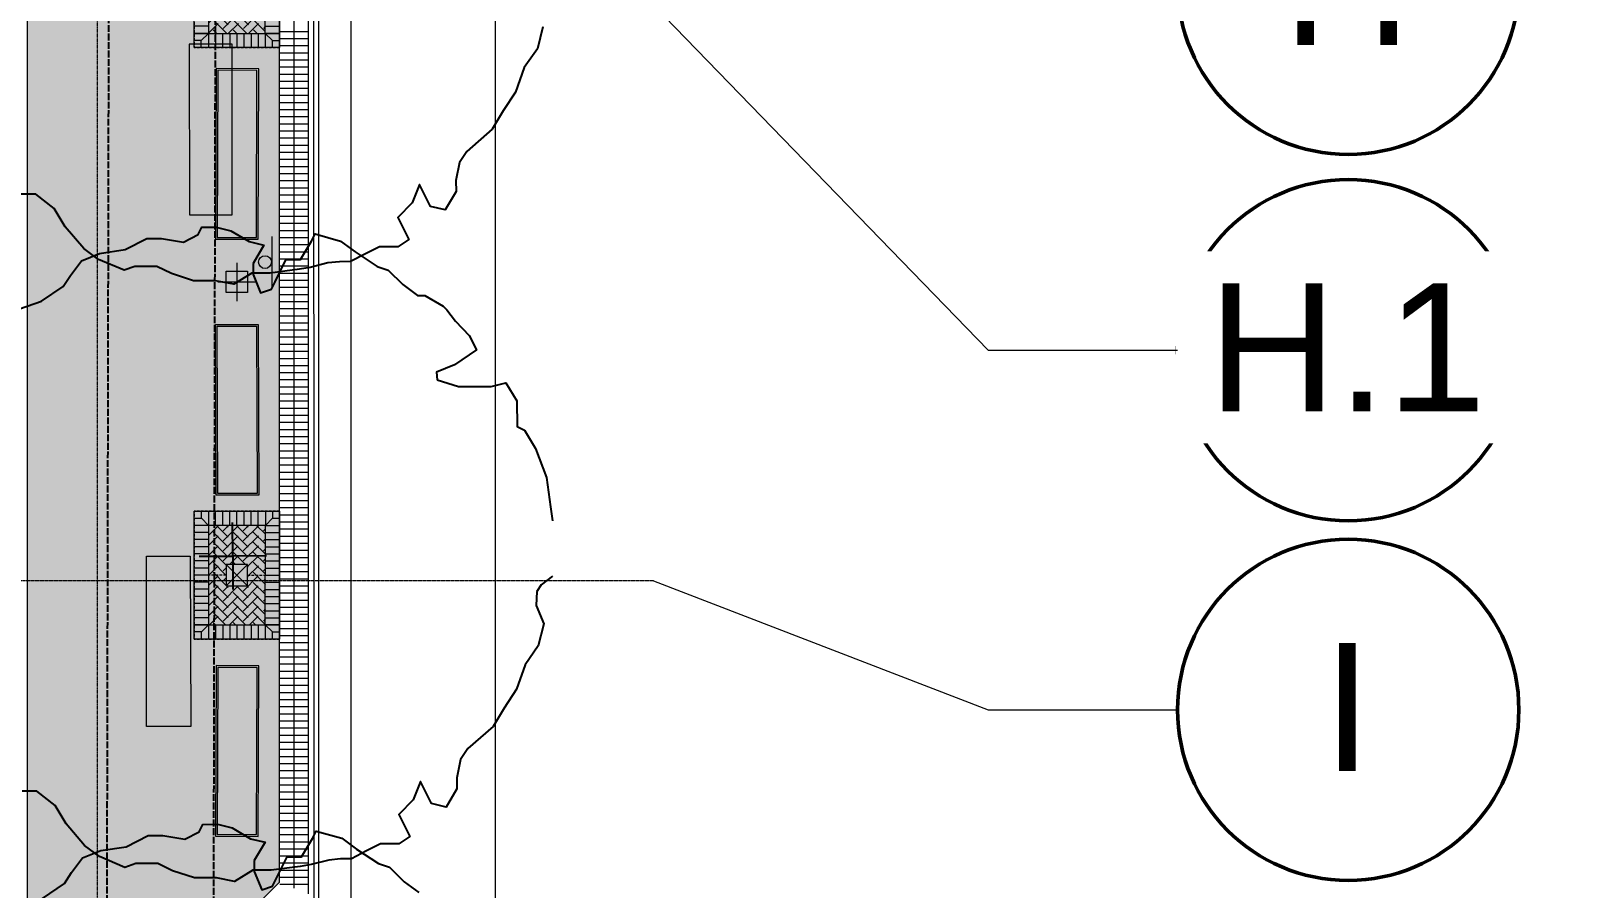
# Model space of a CAD drawing. Header units: inches. Extents: x 3268 to 7018, y 976 to 6708.
# Drawn here: x 6143 to 7013, y 2690 to 3173 of the extents above; entities that cross this region are included whole.
import ezdxf

# ---------------------------------------------------------------- set-up
doc = ezdxf.new("R2010")
doc.units = ezdxf.units.IN
doc.header["$MEASUREMENT"] = 0
for name, pattern in [('Double Dash 3_8_', [1, 0.375, -0.125, 0.125, -0.125, 0.125, -0.125]), ('Grid Line 1_2_', [0.875, 0.5, -0.125, 0.125, -0.125]), ('IMPORT-DASHED4', [2.25, 1.5, -0.75]), ('IMPORT-EASEMENT2', [4.8, 3.84, -0.96])]:
    doc.linetypes.add(name, pattern=pattern)
for name, color, linetype, lineweight in [('0-landscaping', 1, 'Continuous', 25), ('C-ANNO-5FT-PED-ZONE', 130, 'Continuous', 25), ('C-CURB-BACK', 40, 'Continuous', 13), ('C-CURB-FACE', 80, 'Continuous', 13), ('C-CURB-GUTR', 22, 'Continuous', 15), ('C-PROP-LINE', 91, 'Double Dash 3_8_', 9), ('C-SITE-SIGN', 2, 'Continuous', 15), ('L-DROPOFF STUDIES-2', 120, 'Continuous', 15), ('L-MASK', 245, 'Continuous', 35), ('L-PVMT-BRCK-HATC', 252, 'Continuous', 15), ('L-PVMT-BRICK', 20, 'Continuous', 13), ('L-PVMT-HATCH BOUND NPLOT', 45, 'Continuous', 15), ('L-SITE-LIGHT', 2, 'Continuous', 15), ('L-SITE-PLNT-FRNS', 140, 'Continuous', 15), ('L-SITE-TREE-GRAT', 250, 'Continuous', 13), ('S-GRID', 1, 'Continuous', 9), ('S-GRID-IDEN', 1, 'Continuous', 50), ('site_dwg', 8, 'Continuous', 9)]:
    doc.layers.add(name, color=color, linetype=linetype, lineweight=lineweight)
doc.layers.add('NPLT', color=200, linetype='Continuous', lineweight=13, plot=False)
doc.styles.add('Arial_2', font='arial.ttf', dxfattribs={"height": 72})

# ---------------------------------------------------------------- blocks, each defined once
blk = doc.blocks.new('site_dwg_dec1-V203-Overall Retail Plan Opt 2')
at = {"layer": '0-landscaping', "color": 213, "flags": 128}
blk.add_lwpolyline([(9.81, 119.14), (19.61, 117.83), (24.38, 119.11), (31.09, 120.52), (38.05, 118.06), (46.16, 112.76), (55.05, 110.43), (59.17, 106.81), (64.44, 100.35), (70.37, 98.8), (73.21, 99.95), (77.32, 96.34), (80.54, 91.69), (82.97, 84.08), (86.18, 79.43), (78.57, 76.99), (75.85, 73.9), (73.39, 66.94), (77.38, 65.26), (80.22, 66.41), (88.74, 69.88), (92.86, 66.27), (100.47, 68.7), (103.31, 69.86), (108.71, 61.47), (110.11, 54.76), (112.67, 45.22), (114.85, 41.47), (115.35, 33.73), (116.75, 27.03)], dxfattribs=at)
blk = doc.blocks.new('site_dwg_dec1-V204-Overall Retail Plan Opt 2')
at = {"layer": '0-landscaping', "color": 213, "flags": 128}
for points in [[(84.61, -85.29), (79.36, -84.89), (76.47, -85.67), (72.78, -89.48), (70.31, -96.44), (63.31, -101.27), (54.89, -103.3), (46.34, -107.98), (38.18, -110.19), (30.56, -112.62), (17.93, -112.48), (13.15, -113.76), (7.6, -118), (4.89, -121.09), (-2.73, -123.53), (-5.94, -118.89), (-3.6, -109.99), (-10.18, -113.33), (-17.92, -113.84), (-20.26, -122.73), (-25.16, -122.08), (-30.31, -117.56), (-36.02, -116), (-42.16, -114.44), (-45.25, -111.73), (-48.85, -109.16), (-54.95, -106.02), (-58.39, -103.84), (-67.53, -97.64), (-72.67, -93.12), (-80.54, -91.69), (-84.78, -86.14), (-90.96, -80.71), (-95.32, -73.23), (-97.63, -67.55), (-103.81, -62.12), (-107.8, -60.44), (-112.29, -51.02), (-113.7, -44.31), (-113.42, -33.61), (-111.98, -25.74), (-113.51, -17.1), (-117.62, -13.48)], [(1.82, 122.5), (9.81, 119.14), (19.61, 117.83), (24.38, 119.11), (31.09, 120.52), (38.05, 118.06), (46.16, 112.76), (55.05, 110.43), (59.17, 106.81), (64.44, 100.35), (70.37, 98.8), (73.21, 99.95), (77.32, 96.34), (80.54, 91.69), (82.97, 84.08), (86.18, 79.43), (78.57, 76.99), (75.85, 73.9), (73.39, 66.94), (77.38, 65.26), (80.22, 66.41), (88.74, 69.88), (92.86, 66.27), (100.47, 68.7), (103.31, 69.86), (108.71, 61.47), (110.11, 54.76), (112.67, 45.22), (114.85, 41.47), (115.35, 33.73), (116.75, 27.03), (118.81, 25.22), (121.24, 17.61), (121.37, 15.67), (121.01, 10.44), (121.21, 3.03), (119.65, -2.9), (109.85, -1.59), (102.9, 0.87), (101.26, -1.48)], [(-9.47, 8.32), (0, 0), (8.32, 9.47)], [(9.47, -8.32), (0, 0), (-8.32, -9.47)], [(101.26, -1.48), (105.45, -8.68), (110.6, -13.2), (114.72, -16.81), (119.74, -19.4), (118.31, -27.27), (111.97, -34.48), (113.13, -37.32), (111.69, -45.18), (107.54, -56.13), (101.33, -65.28), (98.37, -69.8)]]:
    blk.add_lwpolyline(points, dxfattribs=at)
blk = doc.blocks.new('site_dwg_dec1-V205-Overall Retail Plan Opt 2')
at = {"layer": '0-landscaping', "color": 213, "flags": 128}
blk.add_lwpolyline([(70.31, -96.44), (63.31, -101.27), (54.89, -103.3), (46.34, -107.98), (38.18, -110.19), (30.56, -112.62), (17.93, -112.48), (13.15, -113.76), (7.6, -118), (4.89, -121.09), (-2.73, -123.53), (-5.94, -118.89), (-3.6, -109.99), (-10.18, -113.33), (-17.92, -113.84), (-20.26, -122.73), (-25.16, -122.08), (-30.31, -117.56), (-36.02, -116), (-42.16, -114.44), (-45.25, -111.73), (-48.85, -109.16), (-54.95, -106.02), (-58.39, -103.84), (-67.53, -97.64), (-72.67, -93.12), (-80.54, -91.69), (-84.78, -86.14), (-90.96, -80.71), (-95.32, -73.23), (-97.63, -67.55), (-103.81, -62.12), (-107.8, -60.44), (-112.29, -51.02), (-113.7, -44.31), (-113.42, -33.61), (-111.98, -25.74), (-113.51, -17.1), (-117.62, -13.48)], dxfattribs=at)
blk = doc.blocks.new('site_dwg_lighting-12649360-Overall Retail Plan Opt 2')
at = {"layer": 'L-SITE-LIGHT', "color": 53}
for p, q in [((0, 5.4), (0, -5.4)), ((-5.4, 0), (5.4, 0))]:
    blk.add_line(p, q, dxfattribs=at)
at = {"layer": 'L-SITE-LIGHT', "color": 53, "flags": 128}
blk.add_lwpolyline([(-3, 3), (3, 3), (3, -3), (-3, -3)], close=True, dxfattribs=at)
blk = doc.blocks.new('site_dwg_b1-12649367-Overall Retail Plan Opt 2')
at = {"layer": 'L-PVMT-BRCK-HATC', "color": 53}
blk.add_line((0, -7.99), (0, 0), dxfattribs=at)
blk = doc.blocks.new('site_dwg_b2-12649368-Overall Retail Plan Opt 2')
at = {"layer": 'L-PVMT-BRCK-HATC', "color": 53}
blk.add_line((0, 0), (0, 7.99), dxfattribs=at)
blk = doc.blocks.new('site_dwg_PLANTER_8FT-12649371-Overall Retail Plan Opt 2')
at = {"layer": 'L-SITE-PLNT-FRNS', "color": 53, "flags": 128}
for points in [[(-48, 0), (48, 0), (48, 24), (-48, 24)], [(-47.04, 0.96), (47.04, 0.96), (47.04, 23.04), (-47.04, 23.04)]]:
    blk.add_lwpolyline(points, close=True, dxfattribs=at)
blk = doc.blocks.new('site_dwg_PLANTER_8FT-12649372-Overall Retail Plan Opt 2')
at = {"layer": 'L-SITE-PLNT-FRNS', "color": 53, "flags": 128}
for points in [[(-48, 0), (48, 0), (48, 24), (-48, 24)], [(-47.04, 0.96), (47.04, 0.96), (47.04, 23.04), (-47.04, 23.04)]]:
    blk.add_lwpolyline(points, close=True, dxfattribs=at)
blk = doc.blocks.new('site_dwg_tree_grate_pvr-V278-Overall Retail Plan Opt 2')
at = {"layer": 'L-MASK', "lineweight": 15}
blk.add_hatch(color=10, dxfattribs=at).paths.add_polyline_path([(36, 0), (36, 48), (-36, 48), (-36, 0)])
at = {"layer": 'L-PVMT-BRCK-HATC'}
h = blk.add_hatch(dxfattribs=at)
h.set_pattern_fill('FP_230', color=53, style=0, pattern_type=2)
h.set_pattern_definition([(135, (-28, 40), (-5.65403, 4e-16), [11.995, -3.998]), (225, (-30.827, 42.827), (-5.65403, -4e-16), [11.995, -3.998])])
h.paths.add_polyline_path([(28, 8), (28, 40), (-28, 40), (-28, 8)])
h.paths.add_polyline_path([(6, 18), (-6, 18), (-6, 30), (6, 30)])
at = {"layer": 'L-PVMT-BRCK-HATC', "color": 53}
for p, q in [((-24, 40), (-24, 48)), ((-20, 40), (-20, 48)), ((-16, 40), (-16, 48)), ((-12, 40), (-12, 48)), ((-8, 40), (-8, 48)), ((-4, 40), (-4, 48)), ((0, 40), (0, 48)), ((4, 40), (4, 48)), ((8, 40), (8, 48)), ((12, 40), (12, 48)), ((16, 40), (16, 48)), ((20, 40), (20, 48)), ((24, 40), (24, 48)), ((32, 44), (28, 40)), ((-28, 36), (-36, 36)), ((28, 36), (36, 36)), ((-28, 32), (-36, 32)), ((-28, 28), (-36, 28)), ((28, 32), (36, 32)), ((28, 28), (36, 28)), ((-28, 24), (-36, 24)), ((-28, 20), (-36, 20)), ((28, 24), (36, 24)), ((28, 20), (36, 20)), ((-28, 16), (-36, 16)), ((-28, 12), (-36, 12)), ((28, 16), (36, 16)), ((28, 12), (36, 12)), ((-24, 8), (-24, 0)), ((-20, 8), (-20, 0)), ((-16, 8), (-16, 0)), ((-12, 8), (-12, 0)), ((-8, 8), (-8, 0)), ((-4, 8), (-4, 0)), ((0, 8), (0, 0)), ((4, 8), (4, 0)), ((8, 8), (8, 0)), ((12, 8), (12, 0)), ((16, 8), (16, 0)), ((20, 8), (20, 0)), ((24, 8), (24, 0)), ((32, 4), (28, 8))]:
    blk.add_line(p, q, dxfattribs=at)
at = {"layer": 'L-PVMT-BRCK-HATC', "color": 53, "flags": 128}
for points in [[(-36, 44), (-32, 44), (-32, 48)], [(-32, 44), (-28, 40), (-36, 40)], [(36, 40), (28, 40), (28, 48)], [(32, 48), (32, 44), (36, 44)], [(36, 8), (28, 8), (28, 40), (-28, 40), (-28, 8), (28, 8), (28, 0)], [(-32, 4), (-28, 8), (-36, 8)], [(-36, 4), (-32, 4), (-32, 0)], [(36, 4), (32, 4), (32, 0)]]:
    blk.add_lwpolyline(points, dxfattribs=at)
for points in [[(-28, 48), (-28, 40)], [(-28, 0), (-28, 8)]]:
    blk.add_lwpolyline(points, close=True, dxfattribs=at)
at = {"layer": 'L-SITE-TREE-GRAT', "color": 253, "linetype": 'IMPORT-DASHED4'}
for p, q in [((0, 30), (0, 48)), ((0, 18), (0, 0))]:
    blk.add_line(p, q, dxfattribs=at)
at = {"layer": 'L-SITE-TREE-GRAT', "color": 253, "linetype": 'IMPORT-DASHED4', "flags": 128}
blk.add_lwpolyline([(36, 0), (36, 48), (-36, 48), (-36, 0)], close=True, dxfattribs=at)
at = {"layer": 'L-SITE-TREE-GRAT', "color": 253, "flags": 128}
for points in [[(-36, 48), (36, 48), (36, 0), (-36, 0)], [(-6, 18), (6, 18), (6, 30), (-6, 30)]]:
    blk.add_lwpolyline(points, close=True, dxfattribs=at)
at = {"layer": 'NPLT', "color": 253}
for p, q in [((6, 30), (-6, 18)), ((-6, 30), (6, 18))]:
    blk.add_line(p, q, dxfattribs=at)
blk = doc.blocks.new('site_dwg_SIGN-12649377-Overall Retail Plan Opt 2')
at = {"layer": 'C-SITE-SIGN', "color": 53}
blk.add_line((4.8, 18), (4.8, -18), dxfattribs=at)
blk.add_circle((0, 0), 4.5, dxfattribs=at)
blk = doc.blocks.new('site_dwg-12440225-Overall Retail Plan Opt 2')
at = {"layer": 'L-PVMT-BRCK-HATC'}
h = blk.add_hatch(dxfattribs=at)
h.set_pattern_fill('FP_246', color=53, style=0, pattern_type=2)
h.set_pattern_definition([(41.193, (24339643.438, 9814490.821), (0.3754036, 5.6415494), [11.995, -3.998]), (131.193, (24339646.447, 9814493.454), (0.3754036, 5.6415494), [11.995, -3.998])])
h.paths.add_polyline_path([(24340944.14, 9815161.57), (24340946.21, 9815192.75), (24341054.76, 9815287.75), (24341063.87, 9815424.2), (24341015.93, 9815427.39), (24341020.73, 9815499.24), (24341068.62, 9815496.04), (24341085.92, 9815756.34), (24341038.03, 9815759.53), (24341042.83, 9815831.38), (24341090.72, 9815828.2), (24341094.26, 9815881.41), (24340999.25, 9815989.95), (24341037.33, 9816562.21), (24341145.96, 9816657.28), (24341149.84, 9816715.34), (24341101.92, 9816718.54), (24341106.72, 9816790.38), (24341154.61, 9816787.18), (24341172.39, 9817054.59), (24341124.49, 9817057.78), (24341129.29, 9817129.63), (24341177.19, 9817126.43), (24341191.29, 9817337.95), (24341143.31, 9817341.16), (24341148.16, 9817412.99), (24341196.05, 9817409.79), (24341198.6, 9817448.45), (24341103.53, 9817557.08), (24341063.62, 9817559.73), (24340904.23, 9815164.24)])
at = {"layer": 'C-ANNO-5FT-PED-ZONE', "color": 213, "linetype": 'IMPORT-EASEMENT2', "flags": 128}
for points in [[(24341173.43, 9817974.57), (24341064.86, 9817879.54), (24341058.61, 9817785.54), (24341020.66, 9817759.05), (24341002.74, 9817494.24), (24341098.03, 9817385.65), (24341049.73, 9816657.86), (24340942.84, 9816588.12), (24340903.16, 9815991.7), (24340997.75, 9815877.32), (24340956.94, 9815281.88), (24340851.85, 9815190.06), (24340840.21, 9815028.45), (24340816.32, 9814987.86), (24340807.92, 9814861.59), (24340828.34, 9814837.59), (24340814.21, 9814639.14), (24340820.32, 9814572.24), (24340784.24, 9814041.25), (24340346.68, 9814070.99), (24339654.21, 9814556.55), (24339621.09, 9814593.99), (24339537.64, 9814651.84), (24339442.84, 9814690.83), (24339354.14, 9814753.02), (24339330.46, 9814798.3), (24339230.24, 9814867.97), (24339182.62, 9814867.15), (24339131.69, 9814915.48), (24338893.25, 9815077.69), (24338651.6, 9815247.64), (24338560.99, 9815303.18)], [(24341067.29, 9817559.49), (24341064.28, 9817515.07), (24341159.55, 9817406.52), (24341107.61, 9816623.98), (24341000.72, 9816554.24), (24340964.61, 9816011.54), (24341059.25, 9815897.1), (24341015.1, 9815253.02), (24340909.93, 9815161.12), (24340904.95, 9815092.03)]]:
    blk.add_lwpolyline(points, dxfattribs=at)
at = {"layer": 'C-CURB-BACK', "color": 253, "flags": 128}
blk.add_lwpolyline([(24341161.48, 9816649.5), (24341052.85, 9816554.42), (24341015.67, 9815995.62), (24341110.74, 9815886.99), (24341070.36, 9815280.04)], dxfattribs=at)
at = {"layer": 'C-CURB-FACE', "color": 253, "flags": 128}
blk.add_lwpolyline([(24341002.11, 9814164.79), (24341025.93, 9814522.72), (24340930.9, 9814631.3), (24340967.54, 9815182.08), (24341076.18, 9815277.16), (24341116.89, 9815889.07), (24341021.82, 9815997.7), (24341058.67, 9816551.54), (24341167.38, 9816646.69), (24341221.24, 9817456.11), (24341126.17, 9817564.73), (24341144.5, 9817840.28), (24341253, 9817935.24), (24341272.96, 9818235.23)], dxfattribs=at)
at = {"layer": 'C-CURB-GUTR', "color": 53, "flags": 128}
blk.add_lwpolyline([(24341290.92, 9818234.04), (24341270.46, 9817926.6), (24341161.97, 9817831.65), (24341144.59, 9817571.01), (24341239.66, 9817462.39), (24341184.85, 9816638.06), (24341076.13, 9816542.91), (24341040.27, 9816003.94), (24341135.35, 9815895.31), (24341093.64, 9815268.52), (24340985.01, 9815173.45), (24340949.35, 9814637.55), (24341044.38, 9814528.96), (24341020.07, 9814163.59)], dxfattribs=at)
at = {"layer": 'L-DROPOFF STUDIES-2', "color": 131}
blk.add_line((24341113.15, 9814335.23), (24341304.98, 9817218.13), dxfattribs=at)
at = {"layer": 'L-DROPOFF STUDIES-2', "color": 131, "flags": 128}
blk.add_lwpolyline([(24341101.93, 9814166.64), (24341109.55, 9814281.1), (24341014.96, 9814389.17), (24341198.69, 9817169.3), (24341308.1, 9817265.06), (24341320.65, 9817444.62), (24341237.59, 9817733.22)], dxfattribs=at)
at = {"layer": 'L-PVMT-BRCK-HATC', "color": 53, "flags": 128}
blk.add_lwpolyline([(24341063.62, 9817559.73), (24340904.23, 9815164.24), (24340944.14, 9815161.57), (24340946.21, 9815192.75), (24341054.76, 9815287.75), (24341063.87, 9815424.2), (24341015.93, 9815427.39), (24341020.73, 9815499.24), (24341068.62, 9815496.04), (24341085.92, 9815756.34), (24341038.03, 9815759.53), (24341042.83, 9815831.38)], dxfattribs=at)
at = {"layer": 'L-PVMT-BRICK', "color": 253, "flags": 128}
for points in [[(24340996.24, 9814407.85), (24341003.38, 9814515.09), (24340908.34, 9814623.67), (24340946.21, 9815192.75), (24341054.76, 9815287.75), (24341094.26, 9815881.41), (24340999.25, 9815989.95), (24341037.33, 9816562.21), (24341145.88, 9816657.22)], [(24341153.68, 9816653.36), (24341045.09, 9816558.32), (24341007.46, 9815992.79), (24341102.5, 9815884.2), (24341062.56, 9815283.89)]]:
    blk.add_lwpolyline(points, dxfattribs=at)
at = {"layer": 'L-PVMT-HATCH BOUND NPLOT', "color": 61, "flags": 128}
for points in [[(24341035.35, 9815761.59), (24341029.18, 9815665.78), (24341053.13, 9815664.19), (24341059.5, 9815759.98)], [(24340985.91, 9815380.03), (24340992.28, 9815475.82), (24341016.74, 9815474.19), (24341010.79, 9815378.37)]]:
    blk.add_lwpolyline(points, close=True, dxfattribs=at)
for name, p, xscale, yscale, zscale, rotation in [('site_dwg_dec1-V205-Overall Retail Plan Opt 2', (24341062.48, 9815807.87), 1.5, 1.5, 1.5, 37.81158375857705), ('site_dwg_dec1-V204-Overall Retail Plan Opt 2', (24341040.69, 9815472.58), 1.5, 1.5, 1.5, 37.81158375857705), ('site_dwg_SIGN-12649377-Overall Retail Plan Opt 2', (24341069.78, 9815636.41), 0.8000000000000004, 0.8000000000000004, 0.8000000000000004, 356.1348275636171), ('site_dwg_lighting-12649360-Overall Retail Plan Opt 2', (24341053.24, 9815626.37), 1.999999999999999, 1.999999999999999, 1.999999999999999, 356.1931696251935), ('site_dwg_dec1-V203-Overall Retail Plan Opt 2', (24341019, 9815137.28), 1.5, 1.5, 1.5, 37.81158375857705)]:
    blk.add_blockref(name, p, dxfattribs=dict(xscale=xscale, yscale=yscale, zscale=zscale, rotation=rotation))
for name, p, rotation in [('site_dwg_tree_grate_pvr-V278-Overall Retail Plan Opt 2', (24341088.32, 9815792.26), 86.17804898976385), ('site_dwg_b2-12649368-Overall Retail Plan Opt 2', (24341094.28, 9815760.74), 86.19316970607449), ('site_dwg_b2-12649368-Overall Retail Plan Opt 2', (24341094.55, 9815764.73), 86.19316970607449), ('site_dwg_b1-12649367-Overall Retail Plan Opt 2', (24341094.28, 9815760.74), 86.19316970607449), ('site_dwg_b1-12649367-Overall Retail Plan Opt 2', (24341094.55, 9815764.73), 86.19316970607449), ('site_dwg_b2-12649368-Overall Retail Plan Opt 2', (24341093.75, 9815752.75), 86.19316970607449), ('site_dwg_b2-12649368-Overall Retail Plan Opt 2', (24341094.02, 9815756.75), 86.19316970607449), ('site_dwg_b1-12649367-Overall Retail Plan Opt 2', (24341093.75, 9815752.75), 86.19316970607449), ('site_dwg_b1-12649367-Overall Retail Plan Opt 2', (24341094.02, 9815756.75), 86.19316970607449), ('site_dwg_PLANTER_8FT-12649372-Overall Retail Plan Opt 2', (24341070.12, 9815697.38), 86.0352141443399), ('site_dwg_b2-12649368-Overall Retail Plan Opt 2', (24341093.22, 9815744.77), 86.19316970607449), ('site_dwg_b2-12649368-Overall Retail Plan Opt 2', (24341093.49, 9815748.76), 86.19316970607449), ('site_dwg_b1-12649367-Overall Retail Plan Opt 2', (24341093.22, 9815744.77), 86.19316970607449), ('site_dwg_b1-12649367-Overall Retail Plan Opt 2', (24341093.49, 9815748.76), 86.19316970607449), ('site_dwg_b2-12649368-Overall Retail Plan Opt 2', (24341092.69, 9815736.79), 86.19316970607449), ('site_dwg_b2-12649368-Overall Retail Plan Opt 2', (24341092.96, 9815740.78), 86.19316970607449), ('site_dwg_b1-12649367-Overall Retail Plan Opt 2', (24341092.69, 9815736.79), 86.19316970607449), ('site_dwg_b1-12649367-Overall Retail Plan Opt 2', (24341092.96, 9815740.78), 86.19316970607449), ('site_dwg_b2-12649368-Overall Retail Plan Opt 2', (24341092.16, 9815728.81), 86.19316970607449), ('site_dwg_b2-12649368-Overall Retail Plan Opt 2', (24341092.43, 9815732.8), 86.19316970607449), ('site_dwg_b1-12649367-Overall Retail Plan Opt 2', (24341092.16, 9815728.81), 86.19316970607449), ('site_dwg_b1-12649367-Overall Retail Plan Opt 2', (24341092.43, 9815732.8), 86.19316970607449), ('site_dwg_b2-12649368-Overall Retail Plan Opt 2', (24341091.36, 9815716.83), 86.19316970607449), ('site_dwg_b2-12649368-Overall Retail Plan Opt 2', (24341091.63, 9815720.83), 86.19316970607449), ('site_dwg_b2-12649368-Overall Retail Plan Opt 2', (24341091.89, 9815724.82), 86.19316970607449), ('site_dwg_b1-12649367-Overall Retail Plan Opt 2', (24341091.36, 9815716.83), 86.19316970607449), ('site_dwg_b1-12649367-Overall Retail Plan Opt 2', (24341091.63, 9815720.83), 86.19316970607449), ('site_dwg_b1-12649367-Overall Retail Plan Opt 2', (24341091.89, 9815724.82), 86.19316970607449), ('site_dwg_b2-12649368-Overall Retail Plan Opt 2', (24341090.83, 9815708.85), 86.19316970607449), ('site_dwg_b2-12649368-Overall Retail Plan Opt 2', (24341091.1, 9815712.84), 86.19316970607449), ('site_dwg_b1-12649367-Overall Retail Plan Opt 2', (24341090.83, 9815708.85), 86.19316970607449), ('site_dwg_b1-12649367-Overall Retail Plan Opt 2', (24341091.1, 9815712.84), 86.19316970607449), ('site_dwg_b2-12649368-Overall Retail Plan Opt 2', (24341090.3, 9815700.87), 86.19316970607449), ('site_dwg_b2-12649368-Overall Retail Plan Opt 2', (24341090.57, 9815704.86), 86.19316970607449), ('site_dwg_b1-12649367-Overall Retail Plan Opt 2', (24341090.3, 9815700.87), 86.19316970607449), ('site_dwg_b1-12649367-Overall Retail Plan Opt 2', (24341090.57, 9815704.86), 86.19316970607449), ('site_dwg_b2-12649368-Overall Retail Plan Opt 2', (24341089.77, 9815692.89), 86.19316970607449), ('site_dwg_b2-12649368-Overall Retail Plan Opt 2', (24341090.04, 9815696.88), 86.19316970607449), ('site_dwg_b1-12649367-Overall Retail Plan Opt 2', (24341089.77, 9815692.89), 86.19316970607449), ('site_dwg_b1-12649367-Overall Retail Plan Opt 2', (24341090.04, 9815696.88), 86.19316970607449), ('site_dwg_b2-12649368-Overall Retail Plan Opt 2', (24341089.24, 9815684.9), 86.19316970607449), ('site_dwg_b2-12649368-Overall Retail Plan Opt 2', (24341089.5, 9815688.9), 86.19316970607449), ('site_dwg_b1-12649367-Overall Retail Plan Opt 2', (24341089.24, 9815684.9), 86.19316970607449), ('site_dwg_b1-12649367-Overall Retail Plan Opt 2', (24341089.5, 9815688.9), 86.19316970607449), ('site_dwg_b2-12649368-Overall Retail Plan Opt 2', (24341088.44, 9815672.93), 86.19316970607449), ('site_dwg_b2-12649368-Overall Retail Plan Opt 2', (24341088.71, 9815676.92), 86.19316970607449), ('site_dwg_b2-12649368-Overall Retail Plan Opt 2', (24341088.97, 9815680.91), 86.19316970607449), ('site_dwg_b1-12649367-Overall Retail Plan Opt 2', (24341088.71, 9815676.92), 86.19316970607449), ('site_dwg_b1-12649367-Overall Retail Plan Opt 2', (24341088.97, 9815680.91), 86.19316970607449), ('site_dwg_b2-12649368-Overall Retail Plan Opt 2', (24341087.91, 9815664.95), 86.19316970607449), ('site_dwg_b2-12649368-Overall Retail Plan Opt 2', (24341088.18, 9815668.94), 86.19316970607449), ('site_dwg_b1-12649367-Overall Retail Plan Opt 2', (24341087.91, 9815664.95), 86.19316970607449), ('site_dwg_b1-12649367-Overall Retail Plan Opt 2', (24341088.18, 9815668.94), 86.19316970607449), ('site_dwg_b1-12649367-Overall Retail Plan Opt 2', (24341088.44, 9815672.93), 86.19316970607449), ('site_dwg_b2-12649368-Overall Retail Plan Opt 2', (24341087.38, 9815656.97), 86.19316970607449), ('site_dwg_b2-12649368-Overall Retail Plan Opt 2', (24341087.64, 9815660.96), 86.19316970607449), ('site_dwg_b1-12649367-Overall Retail Plan Opt 2', (24341087.38, 9815656.97), 86.19316970607449), ('site_dwg_b1-12649367-Overall Retail Plan Opt 2', (24341087.64, 9815660.96), 86.19316970607449), ('site_dwg_b2-12649368-Overall Retail Plan Opt 2', (24341086.85, 9815648.98), 86.19316970607449), ('site_dwg_b2-12649368-Overall Retail Plan Opt 2', (24341087.11, 9815652.98), 86.19316970607449), ('site_dwg_b1-12649367-Overall Retail Plan Opt 2', (24341086.85, 9815648.98), 86.19316970607449), ('site_dwg_b1-12649367-Overall Retail Plan Opt 2', (24341087.11, 9815652.98), 86.19316970607449), ('site_dwg_b2-12649368-Overall Retail Plan Opt 2', (24341086.32, 9815641), 86.19316970607449), ('site_dwg_b2-12649368-Overall Retail Plan Opt 2', (24341086.58, 9815644.99), 86.19316970607449), ('site_dwg_b1-12649367-Overall Retail Plan Opt 2', (24341086.32, 9815641), 86.19316970607449), ('site_dwg_b1-12649367-Overall Retail Plan Opt 2', (24341086.58, 9815644.99), 86.19316970607449), ('site_dwg_b2-12649368-Overall Retail Plan Opt 2', (24341085.79, 9815633.02), 86.19316970607449), ('site_dwg_b2-12649368-Overall Retail Plan Opt 2', (24341086.05, 9815637.01), 86.19316970607449), ('site_dwg_b1-12649367-Overall Retail Plan Opt 2', (24341085.79, 9815633.02), 86.19316970607449), ('site_dwg_b1-12649367-Overall Retail Plan Opt 2', (24341086.05, 9815637.01), 86.19316970607449), ('site_dwg_b2-12649368-Overall Retail Plan Opt 2', (24341084.99, 9815621.05), 86.19316970607449), ('site_dwg_b2-12649368-Overall Retail Plan Opt 2', (24341085.25, 9815625.04), 86.19316970607449), ('site_dwg_b2-12649368-Overall Retail Plan Opt 2', (24341085.52, 9815629.03), 86.19316970607449), ('site_dwg_b1-12649367-Overall Retail Plan Opt 2', (24341084.99, 9815621.05), 86.19316970607449), ('site_dwg_b1-12649367-Overall Retail Plan Opt 2', (24341085.25, 9815625.04), 86.19316970607449), ('site_dwg_b1-12649367-Overall Retail Plan Opt 2', (24341085.52, 9815629.03), 86.19316970607449), ('site_dwg_b2-12649368-Overall Retail Plan Opt 2', (24341084.46, 9815613.06), 86.19316970607449), ('site_dwg_b2-12649368-Overall Retail Plan Opt 2', (24341084.72, 9815617.05), 86.19316970607449), ('site_dwg_b1-12649367-Overall Retail Plan Opt 2', (24341084.46, 9815613.06), 86.19316970607449), ('site_dwg_b1-12649367-Overall Retail Plan Opt 2', (24341084.72, 9815617.05), 86.19316970607449), ('site_dwg_b2-12649368-Overall Retail Plan Opt 2', (24341083.93, 9815605.08), 86.19316970607449), ('site_dwg_b2-12649368-Overall Retail Plan Opt 2', (24341084.19, 9815609.07), 86.19316970607449), ('site_dwg_b1-12649367-Overall Retail Plan Opt 2', (24341083.93, 9815605.08), 86.19316970607449), ('site_dwg_b1-12649367-Overall Retail Plan Opt 2', (24341084.19, 9815609.07), 86.19316970607449), ('site_dwg_b2-12649368-Overall Retail Plan Opt 2', (24341083.4, 9815597.1), 86.19316970607449), ('site_dwg_b2-12649368-Overall Retail Plan Opt 2', (24341083.66, 9815601.09), 86.19316970607449), ('site_dwg_b1-12649367-Overall Retail Plan Opt 2', (24341083.4, 9815597.1), 86.19316970607449), ('site_dwg_b1-12649367-Overall Retail Plan Opt 2', (24341083.66, 9815601.09), 86.19316970607449), ('site_dwg_b2-12649368-Overall Retail Plan Opt 2', (24341082.86, 9815589.12), 86.19316970607449), ('site_dwg_b2-12649368-Overall Retail Plan Opt 2', (24341083.13, 9815593.11), 86.19316970607449), ('site_dwg_b1-12649367-Overall Retail Plan Opt 2', (24341082.86, 9815589.12), 86.19316970607449), ('site_dwg_b1-12649367-Overall Retail Plan Opt 2', (24341083.13, 9815593.11), 86.19316970607449), ('site_dwg_b2-12649368-Overall Retail Plan Opt 2', (24341082.07, 9815577.14), 86.19316970607449), ('site_dwg_b2-12649368-Overall Retail Plan Opt 2', (24341082.33, 9815581.13), 86.19316970607449), ('site_dwg_b2-12649368-Overall Retail Plan Opt 2', (24341082.6, 9815585.13), 86.19316970607449), ('site_dwg_b1-12649367-Overall Retail Plan Opt 2', (24341082.33, 9815581.13), 86.19316970607449), ('site_dwg_b1-12649367-Overall Retail Plan Opt 2', (24341082.6, 9815585.13), 86.19316970607449), ('site_dwg_b2-12649368-Overall Retail Plan Opt 2', (24341081.54, 9815569.16), 86.19316970607449), ('site_dwg_b2-12649368-Overall Retail Plan Opt 2', (24341081.8, 9815573.15), 86.19316970607449), ('site_dwg_b1-12649367-Overall Retail Plan Opt 2', (24341081.54, 9815569.16), 86.19316970607449), ('site_dwg_b1-12649367-Overall Retail Plan Opt 2', (24341081.8, 9815573.15), 86.19316970607449), ('site_dwg_b1-12649367-Overall Retail Plan Opt 2', (24341082.07, 9815577.14), 86.19316970607449), ('site_dwg_b2-12649368-Overall Retail Plan Opt 2', (24341081.01, 9815561.18), 86.19316970607449), ('site_dwg_b2-12649368-Overall Retail Plan Opt 2', (24341081.27, 9815565.17), 86.19316970607449), ('site_dwg_b1-12649367-Overall Retail Plan Opt 2', (24341081.01, 9815561.18), 86.19316970607449), ('site_dwg_b1-12649367-Overall Retail Plan Opt 2', (24341081.27, 9815565.17), 86.19316970607449), ('site_dwg_b2-12649368-Overall Retail Plan Opt 2', (24341080.47, 9815553.2), 86.19316970607449), ('site_dwg_b2-12649368-Overall Retail Plan Opt 2', (24341080.74, 9815557.19), 86.19316970607449), ('site_dwg_b1-12649367-Overall Retail Plan Opt 2', (24341080.47, 9815553.2), 86.19316970607449), ('site_dwg_b1-12649367-Overall Retail Plan Opt 2', (24341080.74, 9815557.19), 86.19316970607449), ('site_dwg_b2-12649368-Overall Retail Plan Opt 2', (24341079.94, 9815545.21), 86.19316970607449), ('site_dwg_b2-12649368-Overall Retail Plan Opt 2', (24341080.21, 9815549.21), 86.19316970607449), ('site_dwg_b1-12649367-Overall Retail Plan Opt 2', (24341079.94, 9815545.21), 86.19316970607449), ('site_dwg_b1-12649367-Overall Retail Plan Opt 2', (24341080.21, 9815549.21), 86.19316970607449), ('site_dwg_b2-12649368-Overall Retail Plan Opt 2', (24341079.41, 9815537.23), 86.19316970607449), ('site_dwg_b2-12649368-Overall Retail Plan Opt 2', (24341079.68, 9815541.22), 86.19316970607449), ('site_dwg_b1-12649367-Overall Retail Plan Opt 2', (24341079.41, 9815537.23), 86.19316970607449), ('site_dwg_b1-12649367-Overall Retail Plan Opt 2', (24341079.68, 9815541.22), 86.19316970607449), ('site_dwg_b2-12649368-Overall Retail Plan Opt 2', (24341078.62, 9815525.26), 86.19316970607449), ('site_dwg_b2-12649368-Overall Retail Plan Opt 2', (24341078.88, 9815529.25), 86.19316970607449), ('site_dwg_b2-12649368-Overall Retail Plan Opt 2', (24341079.15, 9815533.24), 86.19316970607449), ('site_dwg_b1-12649367-Overall Retail Plan Opt 2', (24341078.62, 9815525.26), 86.19316970607449), ('site_dwg_b1-12649367-Overall Retail Plan Opt 2', (24341078.88, 9815529.25), 86.19316970607449), ('site_dwg_b1-12649367-Overall Retail Plan Opt 2', (24341079.15, 9815533.24), 86.19316970607449), ('site_dwg_b2-12649368-Overall Retail Plan Opt 2', (24341078.08, 9815517.28), 86.19316970607449), ('site_dwg_b2-12649368-Overall Retail Plan Opt 2', (24341078.35, 9815521.27), 86.19316970607449), ('site_dwg_b1-12649367-Overall Retail Plan Opt 2', (24341078.08, 9815517.28), 86.19316970607449), ('site_dwg_b1-12649367-Overall Retail Plan Opt 2', (24341078.35, 9815521.27), 86.19316970607449), ('site_dwg_b2-12649368-Overall Retail Plan Opt 2', (24341077.55, 9815509.29), 86.19316970607449), ('site_dwg_b2-12649368-Overall Retail Plan Opt 2', (24341077.82, 9815513.28), 86.19316970607449), ('site_dwg_b1-12649367-Overall Retail Plan Opt 2', (24341077.55, 9815509.29), 86.19316970607449), ('site_dwg_b1-12649367-Overall Retail Plan Opt 2', (24341077.82, 9815513.28), 86.19316970607449), ('site_dwg_tree_grate_pvr-V278-Overall Retail Plan Opt 2', (24341066.22, 9815460.12), 86.17804898976385), ('site_dwg_b2-12649368-Overall Retail Plan Opt 2', (24341077.02, 9815501.31), 86.19316970607449), ('site_dwg_b2-12649368-Overall Retail Plan Opt 2', (24341077.29, 9815505.3), 86.19316970607449), ('site_dwg_b1-12649367-Overall Retail Plan Opt 2', (24341077.02, 9815501.31), 86.19316970607449), ('site_dwg_b1-12649367-Overall Retail Plan Opt 2', (24341077.29, 9815505.3), 86.19316970607449), ('site_dwg_b2-12649368-Overall Retail Plan Opt 2', (24341076.49, 9815493.33), 86.19316970607449), ('site_dwg_b2-12649368-Overall Retail Plan Opt 2', (24341076.76, 9815497.32), 86.19316970607449), ('site_dwg_b1-12649367-Overall Retail Plan Opt 2', (24341076.49, 9815493.33), 86.19316970607449), ('site_dwg_b1-12649367-Overall Retail Plan Opt 2', (24341076.76, 9815497.32), 86.19316970607449), ('site_dwg_b2-12649368-Overall Retail Plan Opt 2', (24341075.69, 9815481.36), 86.19316970607449), ('site_dwg_b2-12649368-Overall Retail Plan Opt 2', (24341075.96, 9815485.35), 86.19316970607449), ('site_dwg_b2-12649368-Overall Retail Plan Opt 2', (24341076.23, 9815489.34), 86.19316970607449), ('site_dwg_b1-12649367-Overall Retail Plan Opt 2', (24341075.96, 9815485.35), 86.19316970607449), ('site_dwg_b1-12649367-Overall Retail Plan Opt 2', (24341076.23, 9815489.34), 86.19316970607449), ('site_dwg_b2-12649368-Overall Retail Plan Opt 2', (24341075.16, 9815473.37), 86.19316970607449), ('site_dwg_b2-12649368-Overall Retail Plan Opt 2', (24341075.43, 9815477.36), 86.19316970607449), ('site_dwg_b1-12649367-Overall Retail Plan Opt 2', (24341075.16, 9815473.37), 86.19316970607449), ('site_dwg_b1-12649367-Overall Retail Plan Opt 2', (24341075.43, 9815477.36), 86.19316970607449), ('site_dwg_b1-12649367-Overall Retail Plan Opt 2', (24341075.69, 9815481.36), 86.19316970607449), ('site_dwg_b2-12649368-Overall Retail Plan Opt 2', (24341074.63, 9815465.39), 86.19316970607449), ('site_dwg_b2-12649368-Overall Retail Plan Opt 2', (24341074.9, 9815469.38), 86.19316970607449), ('site_dwg_b1-12649367-Overall Retail Plan Opt 2', (24341074.63, 9815465.39), 86.19316970607449), ('site_dwg_b1-12649367-Overall Retail Plan Opt 2', (24341074.9, 9815469.38), 86.19316970607449), ('site_dwg_b2-12649368-Overall Retail Plan Opt 2', (24341074.1, 9815457.41), 86.19316970607449), ('site_dwg_b2-12649368-Overall Retail Plan Opt 2', (24341074.37, 9815461.4), 86.19316970607449), ('site_dwg_b1-12649367-Overall Retail Plan Opt 2', (24341074.1, 9815457.41), 86.19316970607449), ('site_dwg_b1-12649367-Overall Retail Plan Opt 2', (24341074.37, 9815461.4), 86.19316970607449), ('site_dwg_b2-12649368-Overall Retail Plan Opt 2', (24341073.57, 9815449.43), 86.19316970607449), ('site_dwg_b2-12649368-Overall Retail Plan Opt 2', (24341073.84, 9815453.42), 86.19316970607449), ('site_dwg_b1-12649367-Overall Retail Plan Opt 2', (24341073.57, 9815449.43), 86.19316970607449), ('site_dwg_b1-12649367-Overall Retail Plan Opt 2', (24341073.84, 9815453.42), 86.19316970607449), ('site_dwg_b2-12649368-Overall Retail Plan Opt 2', (24341073.04, 9815441.44), 86.19316970607449), ('site_dwg_b2-12649368-Overall Retail Plan Opt 2', (24341073.3, 9815445.43), 86.19316970607449), ('site_dwg_b1-12649367-Overall Retail Plan Opt 2', (24341073.04, 9815441.44), 86.19316970607449), ('site_dwg_b1-12649367-Overall Retail Plan Opt 2', (24341073.3, 9815445.43), 86.19316970607449), ('site_dwg_b2-12649368-Overall Retail Plan Opt 2', (24341072.24, 9815429.47), 86.19316970607449), ('site_dwg_b2-12649368-Overall Retail Plan Opt 2', (24341072.51, 9815433.46), 86.19316970607449), ('site_dwg_b2-12649368-Overall Retail Plan Opt 2', (24341072.77, 9815437.45), 86.19316970607449), ('site_dwg_b1-12649367-Overall Retail Plan Opt 2', (24341072.51, 9815433.46), 86.19316970607449), ('site_dwg_b1-12649367-Overall Retail Plan Opt 2', (24341072.77, 9815437.45), 86.19316970607449), ('site_dwg_b2-12649368-Overall Retail Plan Opt 2', (24341071.71, 9815421.49), 86.19316970607449), ('site_dwg_b2-12649368-Overall Retail Plan Opt 2', (24341071.98, 9815425.48), 86.19316970607449), ('site_dwg_b1-12649367-Overall Retail Plan Opt 2', (24341071.71, 9815421.49), 86.19316970607449), ('site_dwg_b1-12649367-Overall Retail Plan Opt 2', (24341071.98, 9815425.48), 86.19316970607449), ('site_dwg_b1-12649367-Overall Retail Plan Opt 2', (24341072.24, 9815429.47), 86.19316970607449), ('site_dwg_b2-12649368-Overall Retail Plan Opt 2', (24341071.18, 9815413.51), 86.19316970607449), ('site_dwg_b2-12649368-Overall Retail Plan Opt 2', (24341071.45, 9815417.5), 86.19316970607449), ('site_dwg_b1-12649367-Overall Retail Plan Opt 2', (24341071.18, 9815413.51), 86.19316970607449), ('site_dwg_b1-12649367-Overall Retail Plan Opt 2', (24341071.45, 9815417.5), 86.19316970607449), ('site_dwg_PLANTER_8FT-12649372-Overall Retail Plan Opt 2', (24341047.81, 9815362.12), 86.0352141443399), ('site_dwg_b2-12649368-Overall Retail Plan Opt 2', (24341070.65, 9815405.52), 86.19316970607449), ('site_dwg_b2-12649368-Overall Retail Plan Opt 2', (24341070.91, 9815409.51), 86.19316970607449), ('site_dwg_b1-12649367-Overall Retail Plan Opt 2', (24341070.65, 9815405.52), 86.19316970607449), ('site_dwg_b1-12649367-Overall Retail Plan Opt 2', (24341070.91, 9815409.51), 86.19316970607449), ('site_dwg_b2-12649368-Overall Retail Plan Opt 2', (24341070.12, 9815397.54), 86.19316970607449), ('site_dwg_b2-12649368-Overall Retail Plan Opt 2', (24341070.38, 9815401.53), 86.19316970607449), ('site_dwg_b1-12649367-Overall Retail Plan Opt 2', (24341070.12, 9815397.54), 86.19316970607449), ('site_dwg_b1-12649367-Overall Retail Plan Opt 2', (24341070.38, 9815401.53), 86.19316970607449), ('site_dwg_b2-12649368-Overall Retail Plan Opt 2', (24341069.32, 9815385.57), 86.19316970607449), ('site_dwg_b2-12649368-Overall Retail Plan Opt 2', (24341069.59, 9815389.56), 86.19316970607449), ('site_dwg_b2-12649368-Overall Retail Plan Opt 2', (24341069.85, 9815393.55), 86.19316970607449), ('site_dwg_b1-12649367-Overall Retail Plan Opt 2', (24341069.59, 9815389.56), 86.19316970607449), ('site_dwg_b1-12649367-Overall Retail Plan Opt 2', (24341069.85, 9815393.55), 86.19316970607449), ('site_dwg_b2-12649368-Overall Retail Plan Opt 2', (24341068.79, 9815377.58), 86.19316970607449), ('site_dwg_b2-12649368-Overall Retail Plan Opt 2', (24341069.05, 9815381.58), 86.19316970607449), ('site_dwg_b1-12649367-Overall Retail Plan Opt 2', (24341068.79, 9815377.58), 86.19316970607449), ('site_dwg_b1-12649367-Overall Retail Plan Opt 2', (24341069.05, 9815381.58), 86.19316970607449), ('site_dwg_b1-12649367-Overall Retail Plan Opt 2', (24341069.32, 9815385.57), 86.19316970607449), ('site_dwg_b2-12649368-Overall Retail Plan Opt 2', (24341068.26, 9815369.6), 86.19316970607449), ('site_dwg_b2-12649368-Overall Retail Plan Opt 2', (24341068.52, 9815373.59), 86.19316970607449), ('site_dwg_b1-12649367-Overall Retail Plan Opt 2', (24341068.26, 9815369.6), 86.19316970607449), ('site_dwg_b1-12649367-Overall Retail Plan Opt 2', (24341068.52, 9815373.59), 86.19316970607449), ('site_dwg_b2-12649368-Overall Retail Plan Opt 2', (24341067.73, 9815361.62), 86.19316970607449), ('site_dwg_b2-12649368-Overall Retail Plan Opt 2', (24341067.99, 9815365.61), 86.19316970607449), ('site_dwg_b1-12649367-Overall Retail Plan Opt 2', (24341067.73, 9815361.62), 86.19316970607449), ('site_dwg_b1-12649367-Overall Retail Plan Opt 2', (24341067.99, 9815365.61), 86.19316970607449), ('site_dwg_b2-12649368-Overall Retail Plan Opt 2', (24341067.2, 9815353.64), 86.19316970607449), ('site_dwg_b2-12649368-Overall Retail Plan Opt 2', (24341067.46, 9815357.63), 86.19316970607449), ('site_dwg_b1-12649367-Overall Retail Plan Opt 2', (24341067.2, 9815353.64), 86.19316970607449), ('site_dwg_b1-12649367-Overall Retail Plan Opt 2', (24341067.46, 9815357.63), 86.19316970607449), ('site_dwg_b2-12649368-Overall Retail Plan Opt 2', (24341066.66, 9815345.66), 86.19316970607449), ('site_dwg_b2-12649368-Overall Retail Plan Opt 2', (24341066.93, 9815349.65), 86.19316970607449), ('site_dwg_b1-12649367-Overall Retail Plan Opt 2', (24341066.66, 9815345.66), 86.19316970607449), ('site_dwg_b1-12649367-Overall Retail Plan Opt 2', (24341066.93, 9815349.65), 86.19316970607449), ('site_dwg_b2-12649368-Overall Retail Plan Opt 2', (24341065.87, 9815333.68), 86.19316970607449), ('site_dwg_b2-12649368-Overall Retail Plan Opt 2', (24341066.13, 9815337.67), 86.19316970607449), ('site_dwg_b2-12649368-Overall Retail Plan Opt 2', (24341066.4, 9815341.66), 86.19316970607449), ('site_dwg_b1-12649367-Overall Retail Plan Opt 2', (24341066.13, 9815337.67), 86.19316970607449), ('site_dwg_b1-12649367-Overall Retail Plan Opt 2', (24341066.4, 9815341.66), 86.19316970607449), ('site_dwg_b2-12649368-Overall Retail Plan Opt 2', (24341065.34, 9815325.7), 86.19316970607449), ('site_dwg_b2-12649368-Overall Retail Plan Opt 2', (24341065.6, 9815329.69), 86.19316970607449), ('site_dwg_b1-12649367-Overall Retail Plan Opt 2', (24341065.34, 9815325.7), 86.19316970607449), ('site_dwg_b1-12649367-Overall Retail Plan Opt 2', (24341065.6, 9815329.69), 86.19316970607449), ('site_dwg_b1-12649367-Overall Retail Plan Opt 2', (24341065.87, 9815333.68), 86.19316970607449), ('site_dwg_b2-12649368-Overall Retail Plan Opt 2', (24341064.81, 9815317.72), 86.19316970607449), ('site_dwg_b2-12649368-Overall Retail Plan Opt 2', (24341065.07, 9815321.71), 86.19316970607449), ('site_dwg_b1-12649367-Overall Retail Plan Opt 2', (24341064.81, 9815317.72), 86.19316970607449), ('site_dwg_b1-12649367-Overall Retail Plan Opt 2', (24341065.07, 9815321.71), 86.19316970607449), ('site_dwg_b2-12649368-Overall Retail Plan Opt 2', (24341064.27, 9815309.73), 86.19316970607449), ('site_dwg_b2-12649368-Overall Retail Plan Opt 2', (24341064.54, 9815313.73), 86.19316970607449), ('site_dwg_b1-12649367-Overall Retail Plan Opt 2', (24341064.27, 9815309.73), 86.19316970607449), ('site_dwg_b1-12649367-Overall Retail Plan Opt 2', (24341064.54, 9815313.73), 86.19316970607449), ('site_dwg_b2-12649368-Overall Retail Plan Opt 2', (24341063.74, 9815301.75), 86.19316970607449), ('site_dwg_b2-12649368-Overall Retail Plan Opt 2', (24341064.01, 9815305.74), 86.19316970607449), ('site_dwg_b1-12649367-Overall Retail Plan Opt 2', (24341063.74, 9815301.75), 86.19316970607449), ('site_dwg_b1-12649367-Overall Retail Plan Opt 2', (24341064.01, 9815305.74), 86.19316970607449), ('site_dwg_b2-12649368-Overall Retail Plan Opt 2', (24341062.95, 9815289.78), 86.19316970607449), ('site_dwg_b2-12649368-Overall Retail Plan Opt 2', (24341063.21, 9815293.77), 86.19316970607449), ('site_dwg_b2-12649368-Overall Retail Plan Opt 2', (24341063.48, 9815297.76), 86.19316970607449), ('site_dwg_b1-12649367-Overall Retail Plan Opt 2', (24341063.21, 9815293.77), 86.19316970607449), ('site_dwg_b1-12649367-Overall Retail Plan Opt 2', (24341063.48, 9815297.76), 86.19316970607449), ('site_dwg_b2-12649368-Overall Retail Plan Opt 2', (24341062.68, 9815285.79), 86.19316970607449), ('site_dwg_b1-12649367-Overall Retail Plan Opt 2', (24341062.68, 9815285.79), 86.19316970607449), ('site_dwg_b1-12649367-Overall Retail Plan Opt 2', (24341062.95, 9815289.78), 86.19316970607449)]:
    blk.add_blockref(name, p, dxfattribs=dict(rotation=rotation))
at = {"extrusion": (0, 0, -1), "zscale": -1, "rotation": 273.6488748922488}
blk.add_blockref('site_dwg_PLANTER_8FT-12649371-Overall Retail Plan Opt 2', (-24341060.57, 9815553.76), dxfattribs=at)
blk = doc.blocks.new('Family - ___-10568875-Overall Retail Plan Opt 2')
at = {"layer": 'C-PROP-LINE'}
blk.add_line((6180.77, 1586.39), (6179.7, 5353.43), dxfattribs=at)
blk = doc.blocks.new('Grid - Grid Head - Circle-198325-Overall Retail Plan Opt 2')
at = {"layer": 'S-GRID-IDEN'}
blk.add_circle((0, 0), 0.25, dxfattribs=at)

msp = doc.modelspace()

# ---------------------------------------------------------------- linework, layer by layer
at = {"layer": 'S-GRID'}
for p, q in [((6493.24, 3187.15), (6681.44, 2992.98)), ((6493.24, 2863.15), (6681.44, 2790.62)), ((6681.44, 2790.62), (6788.08, 2790.62))]:
    msp.add_line(p, q, dxfattribs=at)
at = {"layer": 'S-GRID', "linetype": 'Grid Line 1_2_'}
msp.add_line((6493.24, 2863.15), (3735.34, 2863.15), dxfattribs=at)

# ---------------------------------------------------------------- block references
at = {"layer": 'C-PROP-LINE'}
msp.add_blockref('Family - ___-10568875-Overall Retail Plan Opt 2', (0, 0), dxfattribs=at)
at = {"layer": 'S-GRID-IDEN', "xscale": 383.9999999999998, "yscale": 383.9999999999998, "zscale": 383.9999999999998}
for p, rotation in [((6884.08, 3199.15), 89.99999999999982), ((6884.08, 2992.98), 89.9999999999998), ((6884.08, 2790.62), 89.99999999999984)]:
    msp.add_blockref('Grid - Grid Head - Circle-198325-Overall Retail Plan Opt 2', p, dxfattribs=dict(at, rotation=rotation))
at = {"layer": 'site_dwg', "color": 53, "lineweight": 15, "rotation": 3.810000000000009}
msp.add_blockref('site_dwg-12440225-Overall Retail Plan Opt 2', (-23628768.69, -11408316.78), dxfattribs=at)

# ---------------------------------------------------------------- next in the draw order: texts
at = {"layer": 'S-GRID-IDEN', "lineweight": 9, "char_height": 72, "attachment_point": 1, "style": 'Arial_2', "bg_fill": 3, "box_fill_scale": 1.25, "bg_fill_color": 256, "bg_fill_true_color": 13158600, "bg_fill_transparency": 0}
for s, insert, width in [('H', (6847.11, 3236.7), 88.476), ('H.1', (6805.09, 3030.53), 190.284), ('I', (6869.57, 2828.17), 33.936)]:
    msp.add_mtext(s, dxfattribs=dict(at, insert=insert, width=width))

# ---------------------------------------------------------------- next in the draw order: linework, layer by layer
at = {"layer": 'S-GRID'}
msp.add_line((6681.44, 2992.98), (6788.08, 2992.98), dxfattribs=at)

doc.saveas('drawing.dxf')
